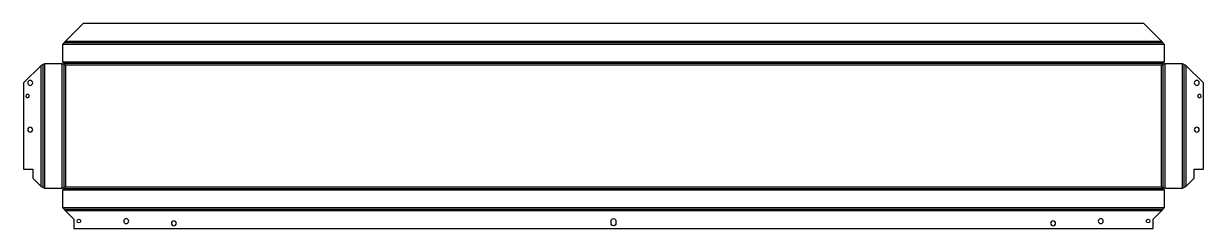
# Model space of a CAD drawing. Header units: millimetres. Extents: x -34 to 771, y 0 to 140.
import ezdxf

# ---------------------------------------------------------------- set-up
doc = ezdxf.new("R2010")
doc.units = ezdxf.units.MM

msp = doc.modelspace()

# ---------------------------------------------------------------- linework, layer by layer
at = {"layer": 'BEND'}
for p, q in [((743.17, 126.92), (-6.76, 126.92)), ((-21.19, 111.94), (-21.19, 28.11)), ((-6.92, 111.97), (-6.92, 28.07)), ((743.21, 112.65), (-6.79, 112.65)), ((743.34, 28.07), (743.34, 111.97)), ((757.6, 28.11), (757.6, 111.94)), ((-6.79, 27.39), (743.21, 27.39)), ((-6.76, 13.13), (743.17, 13.13))]:
    msp.add_line(p, q, dxfattribs=at)
at = {"layer": 'BEND_EXTENT'}
for p, q in [((744.21, 125.79), (-7.79, 125.79)), ((-5.72, 128.05), (742.14, 128.05)), ((-7.79, 113.79), (744.21, 113.79)), ((-22.32, 28.59), (-22.32, 111.45)), ((-20.05, 112.42), (-20.05, 27.62)), ((-8.05, 27.62), (-8.05, 112.42)), ((744.47, 112.42), (744.47, 27.62)), ((756.47, 27.62), (756.47, 112.42)), ((758.73, 111.45), (758.73, 28.59)), ((744.21, 26.26), (-7.79, 26.26)), ((-7.79, 14.26), (744.21, 14.26)), ((742.14, 12), (-5.72, 12))]:
    msp.add_line(p, q, dxfattribs=at)
msp.add_lwpolyline([(742.21, 28.52), (742.21, 111.52), (-5.79, 111.52), (-5.79, 28.52)], close=True, dxfattribs=at)
at = {"layer": 'INTERIOR_PROFILES'}
msp.add_lwpolyline([(366.51, 3.5), (366.51, 5, -1), (369.91, 5), (369.91, 3.5, -1)], format="xyb", close=True, dxfattribs=at)
at = {"layer": 'INTERIOR_PROFILES', "extrusion": (0, 0, -1)}
for centre, radius in [((29.82, 99.52), 1.7), ((-766.23, 99.52), 1.7), ((31.57, 90.52), 1.25), ((-767.98, 90.52), 1.25), ((29.82, 67.52), 1.7), ((-766.23, 67.52), 1.7), ((-35.71, 5), 1.7), ((-68.21, 3.5), 1.7), ((-668.21, 3.5), 1.7), ((-700.71, 5), 1.7)]:
    msp.add_circle(centre, radius, dxfattribs=at)
at = {"layer": 'INTERIOR_PROFILES'}
for centre in [(3.46, 5), (732.96, 5)]:
    msp.add_circle(centre, 1.25, dxfattribs=at)
at = {"layer": 'OUTER_PROFILES'}
msp.add_lwpolyline([(-5.79, 111.52), (-8.05, 112.42), (-20.05, 112.42), (-22.32, 111.45), (-34.32, 99.45), (-34.32, 40.62), (-28.01, 40.62), (-28.01, 34.29), (-22.32, 28.59), (-20.05, 27.62), (-8.05, 27.62), (-5.79, 28.52), (-7.79, 26.26), (-7.79, 14.26), (-5.72, 12), (0, 6.28), (0, 0), (736.41, 0), (736.41, 6.28), (742.14, 12), (744.21, 14.26), (744.21, 26.26), (742.21, 28.52), (744.47, 27.62), (756.47, 27.62), (758.73, 28.59), (764.42, 34.29), (764.42, 40.62), (770.73, 40.62), (770.73, 99.45), (758.73, 111.45), (756.47, 112.42), (744.47, 112.42), (742.21, 111.52), (744.21, 113.79), (744.21, 125.79), (742.14, 128.05), (730.14, 140.05), (6.28, 140.05), (-5.72, 128.05), (-7.79, 125.79), (-7.79, 113.79)], close=True, dxfattribs=at)

doc.saveas('drawing.dxf')
